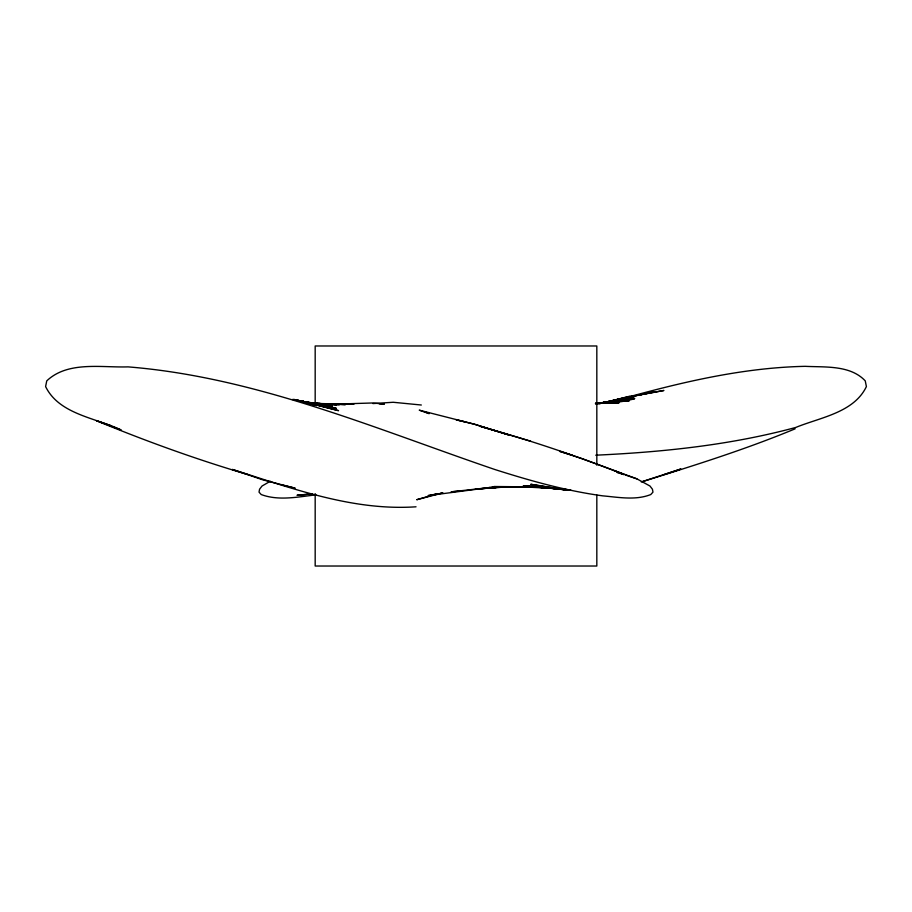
<?xml version="1.0" encoding="UTF-8"?>
<svg xmlns="http://www.w3.org/2000/svg" width="912" height="912" viewBox="0 0 912 912"><rect width="100%" height="100%" fill="white"/><g stroke="black" fill="none" stroke-linecap="round" stroke-linejoin="round"><path stroke-width="1.37" d="M270.328 481.228L262.04 486.016L259.567 489.22L259.031 492.138L261.231 494.555C278.696 501.076 298.019 496.892 315.974 494.851M795.116 428.822C744.979 449.662 693.063 465.815 641.296 481.969M664.301 474.525L680.876 468.996L642.515 481.57M434.306 494.657L436.859 493.882L416.738 499.719L442.605 492.947M605.488 402.785L609.227 401.736L605.465 402.648M617.584 400.003C678.767 382.88 741.399 367.65 805.216 366.328C825.2 367.354 850.269 364.925 865.249 380.874L866.4 386.574C853.871 412.76 820.082 417.445 795.72 427.466C730.535 445.079 663.024 452.09 595.741 455.191M612.83 400.961L622.839 398.213M606.218 402.728L611.576 401.303M604.485 402.614L630.169 396.082M609.661 401.28L627.832 396.902M600.244 403.537L653.095 391.943L599.252 403.606M599.275 403.64L618.142 399.479L597.998 403.663M596.927 403.685L628.459 398.031L599.309 403.435M437.452 493.825L428.116 495.604L490.382 487.453M440.12 493.324L442.787 492.822M640.976 394.725L663.913 390.473L631.503 396.355M597.109 403.56L633.772 398.042L597.896 403.435M595.73 403.617L634.752 398.453L595.958 403.503M596.129 403.617L634.011 399.148L595.57 403.48L629.166 400.881L595.821 403.332M595.65 403.606L607.996 401.964L595.411 403.56M482.345 488.365L451.109 491.842L461.221 490.93M485.059 488.045L490.474 487.396M311.779 493.859L296.993 495.284L312.36 493.882M496.265 487.453L475.562 489.163L496.219 487.475M482.585 488.547L509.785 486.7L496.117 487.339M372.883 403.571L393.209 402.272L421.333 405.019M493.392 487.464L486.563 487.783L515.884 486.837M305.258 403.15L349.786 404.312L340.039 403.982L372.655 402.979L384.419 404.05L379.289 403.834M533.406 486.541L491.614 487.259L533.11 486.541M494.019 486.506L539.995 486.962M349.057 403.799L354.152 403.879L333.074 404.039L345.42 404.62L326.77 403.936L339.412 404.666L318.972 403.537L336.779 404.86L309.373 402.728L332.527 404.791L305.258 403.058M522.325 486.78L549.811 488.308M416.043 506.798C352.807 511.108 291.863 488.262 232.435 469.441L262.747 479.837L295.123 488.159L281.318 484.819M560.663 488.866L524.092 486.233L549.286 488.045M560.082 489.106L523.328 485.651L570.992 490.28L542.549 487.168L566.683 490.052L536.678 485.822M562.909 489.322L567.161 489.641L546.049 487.84M309.373 402.728L331.181 404.996L303.388 401.77L328.343 405.464L302.852 401.554L330.862 406.513L297.266 400.414M562.202 489.185L530.773 484.295L559.774 489.083M297.141 400.573L332.834 407.231L292.706 399.445L336.38 408.359L297.38 400.516M316.692 404.221L293.858 399.479L323.509 406.022L301.997 401.189L338.534 410.662L314.07 404.461M429.142 413.66L419.246 410.161L474.297 424.183L509.922 435.32L474.297 424.183L456.148 419.816L465.086 421.868M300.424 401.303L316.498 405.566L302.773 401.736M530.681 441.169L480.818 426.554C529.405 439.949 577.182 456.114 624.093 474.514L614.084 470.524M617.23 472.598L624.013 474.593M572.303 455.236L559.763 451.372L581.867 458.588L636.872 478.846L649.96 486.016L652.433 489.22L652.969 492.138L650.769 494.555C635.55 500.574 618.53 497.245 602.741 495.854C565.987 490.838 530.146 480.749 494.863 469.509C374.923 428.617 255.77 377.112 128.011 366.875C101.403 367.764 67.955 360.81 46.751 380.874L45.6 386.574C59.177 414.436 95.84 417.81 121.114 429.951L99.351 421.754M247.699 474.525C196.319 459.409 145.966 441.123 96.455 420.74L110.99 425.676M625.37 474.992L636.872 478.846M424.091 411.654L429.062 413.478M596.824 465.223L596.824 345.979L315.176 345.979L315.176 404.187M596.824 495.045L596.824 566.021L315.176 566.021L315.176 493.62M602.627 402.728L595.821 403.435L619.088 402.796L597.132 403.264L602.627 402.728M504.484 486.791L498.978 487.247L504.484 486.791"/></g></svg>
